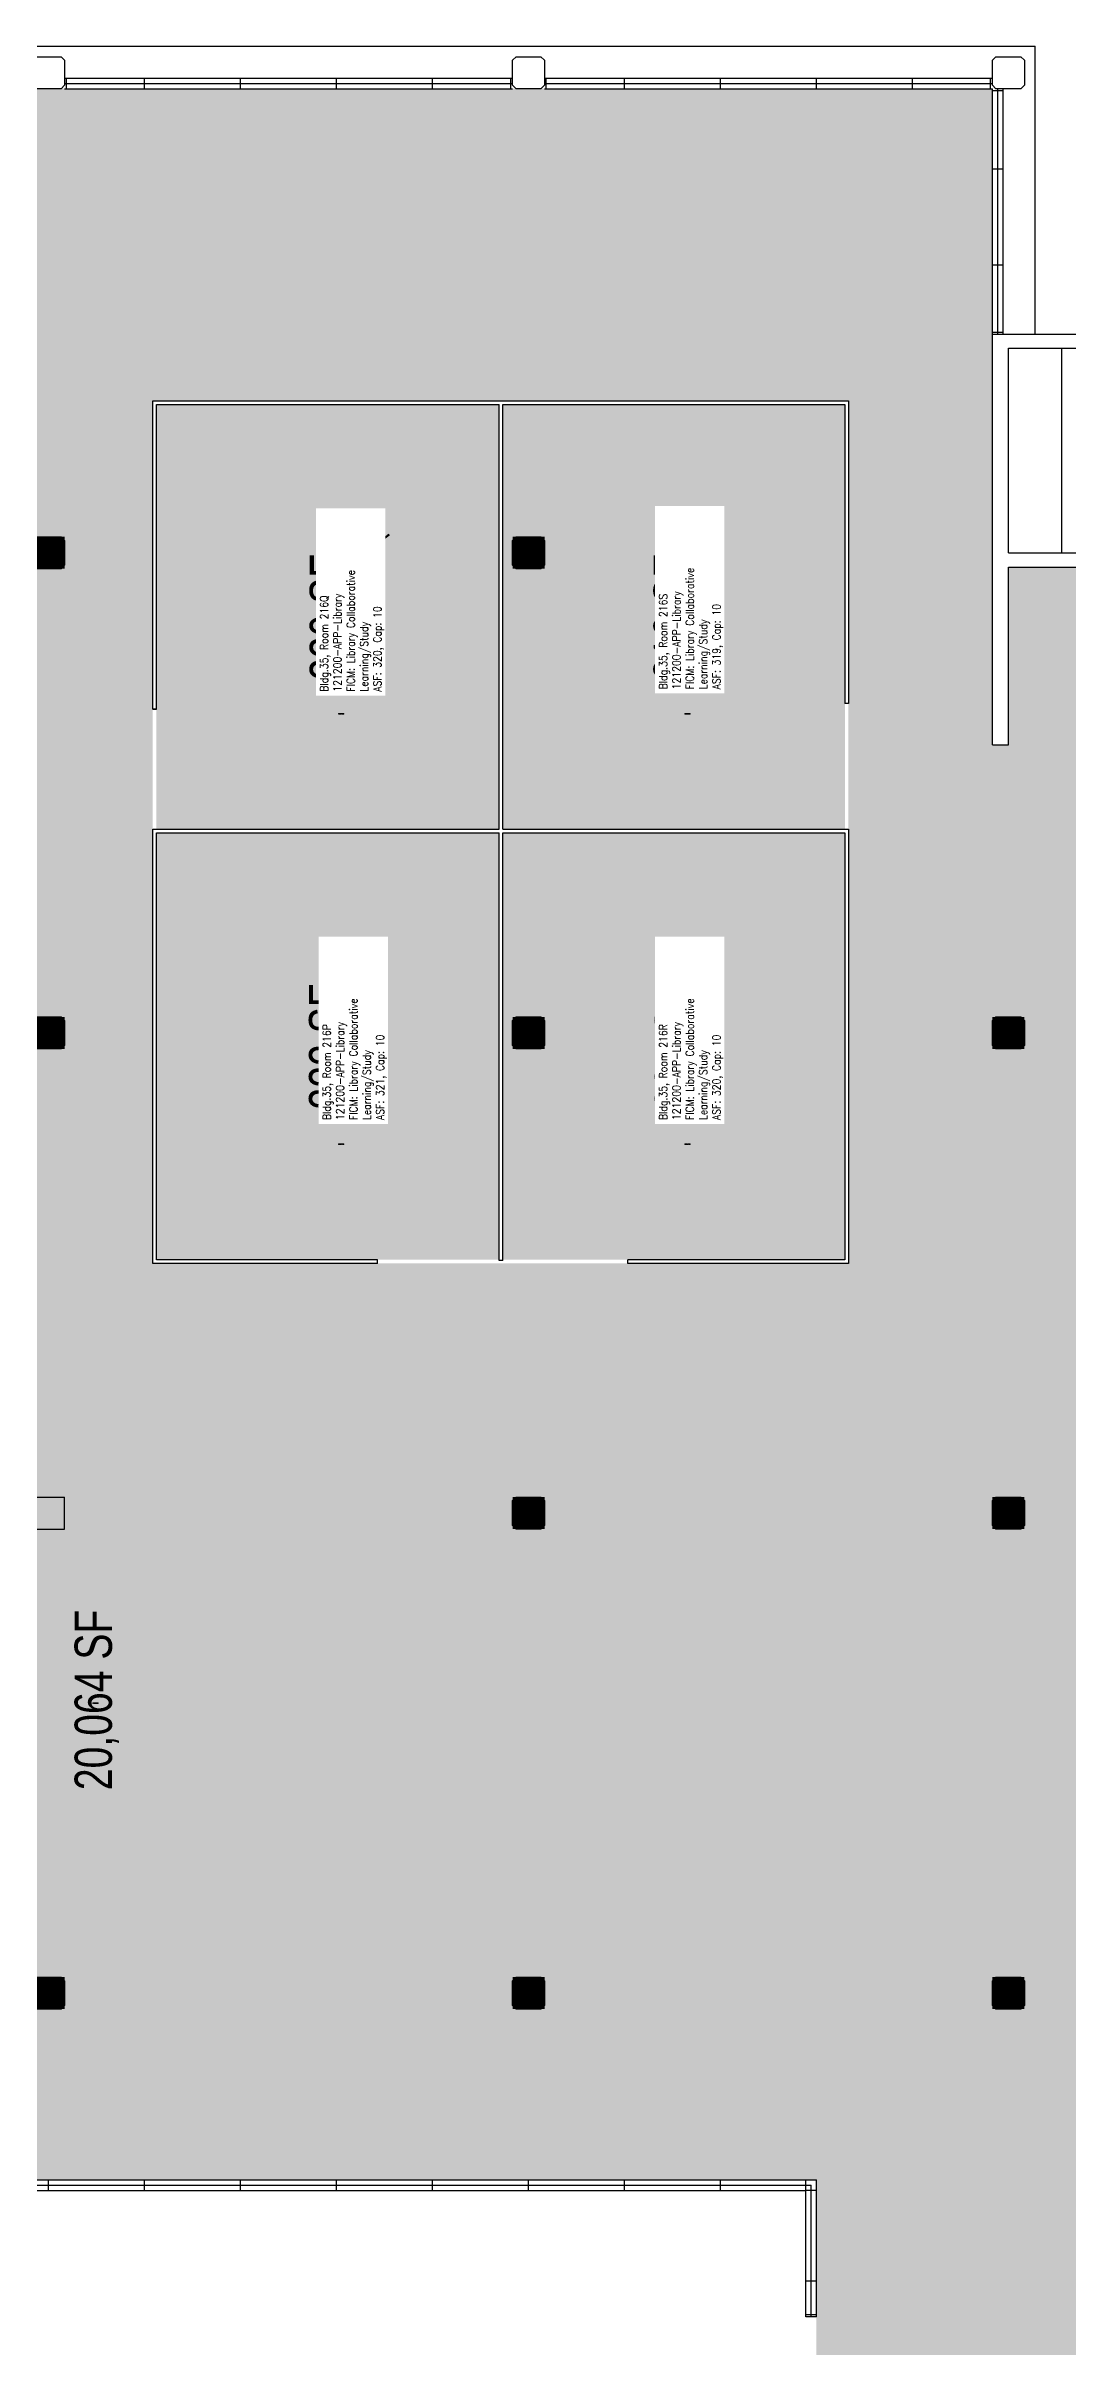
# Model space of a CAD drawing. Header units: inches. Extents: x -234 to 3525, y 0 to 2715.
# Drawn here: x 1889 to 2463, y 1421 to 2715 of the extents above; entities that cross this region are included whole.
import ezdxf
from ezdxf.enums import TextEntityAlignment as Align

# ---------------------------------------------------------------- set-up
doc = ezdxf.new("R2010")
doc.units = ezdxf.units.IN
doc.header["$LTSCALE"] = 10
doc.header["$MEASUREMENT"] = 0
doc.layers.get('0').update_dxf_attribs({"linetype": 'CONTINUOUS'})
for name, color, linetype in [('A-COL', 5, 'CONTINUOUS'), ('A-COL-PATT', 7, 'CONTINUOUS'), ('A-DOOR', 2, 'CONTINUOUS'), ('A-FLOR', 3, 'CONTINUOUS'), ('A-GLAZ', 1, 'CONTINUOUS'), ('A-GLAZ-SILL', 2, 'CONTINUOUS'), ('A-IDEN-RNUM', 7, 'CONTINUOUS'), ('A-IDEN-SNUM', 4, 'CONTINUOUS'), ('A-IDEN-VNUM', 4, 'CONTINUOUS'), ('A-ROOF', 2, 'CONTINUOUS'), ('A-WALL', 5, 'CONTINUOUS'), ('AREA-TEXT', 3, 'CONTINUOUS'), ('Rooms-Category-Color', 7, 'CONTINUOUS'), ('Rooms-College-Color', 7, 'CONTINUOUS'), ('Rooms-Department-Color', 7, 'CONTINUOUS'), ('Rooms-Division-Color', 7, 'CONTINUOUS'), ('Rooms-Information', 7, 'CONTINUOUS')]:
    doc.layers.add(name, color=color, linetype=linetype)
doc.styles.add('AREA', font='arial.ttf', dxfattribs={"width": 0.75, "height": 21})
doc.styles.add('ROOMSNUMBER', font='TXT.SHX', dxfattribs={"height": 0.03})
doc.styles.add('ROOMVNUMBER', font='simplex.shx', dxfattribs={"width": 0.85})

# ---------------------------------------------------------------- blocks, each defined once
blk = doc.blocks.new('COL')
at = {"layer": 'A-COL'}
blk.add_lwpolyline([(9, 7), (9, -7), (7, -9), (-7, -9), (-9, -7), (-9, 7), (-7, 9), (7, 9)], close=True, dxfattribs=at)
at = {"layer": 'A-COL-PATT', "const_width": 18}
blk.add_lwpolyline([(0, 9), (0, -9)], dxfattribs=at)

msp = doc.modelspace()

# ---------------------------------------------------------------- hatches: boundary and pattern name
at = {"layer": 'Rooms-Category-Color', "true_color": 0x99d7b2}
for points in [[(810, 1079.4), (810, 1620), (702, 1620), (702, 1623), (651, 1623), (651, 1793), (705, 1793), (705, 2256), (810, 2256), (810, 2422), (1080, 2422), (1080, 2322), (1089, 2322), (1089, 2554), (1359, 2554), (1359, 2691), (1620, 2691), (1620, 2515.4), (1435.5, 2515.4), (1435.5, 2030.4), (2340, 2030.4), (2340, 2515.4), (1948.6, 2515.4), (1948.6, 2030.4), (1826.9, 2030.4), (1826.9, 2515.4), (1620.1, 2515.4), (1620.1, 2691), (2421, 2691), (2421, 2322), (2430, 2322), (2430, 2422), (2700, 2422), (2700, 2322), (2709, 2322), (2709, 2691), (3231, 2691), (3231, 2163), (2967, 2163), (2967, 1635), (2808, 1635), (2808, 1893), (2515, 1893), (2515, 1853), (2521, 1853), (2521, 1458), (2808, 1458), (2808, 1627), (2961, 1627), (2961, 1611), (2979, 1611), (2979, 1621), (3231, 1621), (3231, 1611), (3249, 1611), (3249, 1621), (3339, 1621), (3339, 1095), (2963, 1095), (2963, 1343), (2709, 1343), (2709, 1359), (2691, 1359), (2691, 1341), (2695, 1341), (2695, 1089), (2691, 1089), (2691, 1071), (2700, 1071), (2700, 678), (2433, 678), (2433, 813), (2322, 813), (2322, 1515), (918, 1515), (918, 1401), (1077, 1401), (1077, 1353), (1023, 1353), (1023, 1326), (918, 1326), (918, 1158), (1029, 1158), (1029, 1239), (1188, 1239), (1188, 810), (1185, 810), (1185, 672), (1185.1, 543), (810, 543)], [(2143.5, 2274.5), (1950.6, 2274.5), (1950.6, 2513.4), (2143.5, 2513.4)], [(2145.5, 2274.5), (2338, 2274.5), (2338, 2513.4), (2145.5, 2513.4)], [(1950.6, 2032.4), (2143.5, 2032.4), (2143.5, 2272.5), (1950.6, 2272.5)], [(2338, 2032.4), (2145.5, 2032.4), (2145.5, 2272.5), (2338, 2272.5)]]:
    msp.add_hatch(color=253, dxfattribs=at).paths.add_polyline_path(points)
at = {"layer": 'Rooms-College-Color', "true_color": 0x80bc67}
for points in [[(810, 1079.4), (810, 1620), (702, 1620), (702, 1623), (651, 1623), (651, 1793), (705, 1793), (705, 2256), (810, 2256), (810, 2422), (1080, 2422), (1080, 2322), (1089, 2322), (1089, 2554), (1359, 2554), (1359, 2691), (1620, 2691), (1620, 2515.4), (1435.5, 2515.4), (1435.5, 2030.4), (2340, 2030.4), (2340, 2515.4), (1948.6, 2515.4), (1948.6, 2030.4), (1826.9, 2030.4), (1826.9, 2515.4), (1620.1, 2515.4), (1620.1, 2691), (2421, 2691), (2421, 2322), (2430, 2322), (2430, 2422), (2700, 2422), (2700, 2322), (2709, 2322), (2709, 2691), (3231, 2691), (3231, 2163), (2967, 2163), (2967, 1635), (2808, 1635), (2808, 1893), (2515, 1893), (2515, 1853), (2521, 1853), (2521, 1458), (2808, 1458), (2808, 1627), (2961, 1627), (2961, 1611), (2979, 1611), (2979, 1621), (3231, 1621), (3231, 1611), (3249, 1611), (3249, 1621), (3339, 1621), (3339, 1095), (2963, 1095), (2963, 1343), (2709, 1343), (2709, 1359), (2691, 1359), (2691, 1341), (2695, 1341), (2695, 1089), (2691, 1089), (2691, 1071), (2700, 1071), (2700, 678), (2433, 678), (2433, 813), (2322, 813), (2322, 1515), (918, 1515), (918, 1401), (1077, 1401), (1077, 1353), (1023, 1353), (1023, 1326), (918, 1326), (918, 1158), (1029, 1158), (1029, 1239), (1188, 1239), (1188, 810), (1185, 810), (1185, 672), (1185.1, 543), (810, 543)], [(2143.5, 2274.5), (1950.6, 2274.5), (1950.6, 2513.4), (2143.5, 2513.4)], [(2145.5, 2274.5), (2338, 2274.5), (2338, 2513.4), (2145.5, 2513.4)], [(1950.6, 2032.4), (2143.5, 2032.4), (2143.5, 2272.5), (1950.6, 2272.5)], [(2338, 2032.4), (2145.5, 2032.4), (2145.5, 2272.5), (2338, 2272.5)]]:
    msp.add_hatch(color=83, dxfattribs=at).paths.add_polyline_path(points)
at = {"layer": 'Rooms-Department-Color', "true_color": 0x62f98f}
for points in [[(810, 1079.4), (810, 1620), (702, 1620), (702, 1623), (651, 1623), (651, 1793), (705, 1793), (705, 2256), (810, 2256), (810, 2422), (1080, 2422), (1080, 2322), (1089, 2322), (1089, 2554), (1359, 2554), (1359, 2691), (1620, 2691), (1620, 2515.4), (1435.5, 2515.4), (1435.5, 2030.4), (2340, 2030.4), (2340, 2515.4), (1948.6, 2515.4), (1948.6, 2030.4), (1826.9, 2030.4), (1826.9, 2515.4), (1620.1, 2515.4), (1620.1, 2691), (2421, 2691), (2421, 2322), (2430, 2322), (2430, 2422), (2700, 2422), (2700, 2322), (2709, 2322), (2709, 2691), (3231, 2691), (3231, 2163), (2967, 2163), (2967, 1635), (2808, 1635), (2808, 1893), (2515, 1893), (2515, 1853), (2521, 1853), (2521, 1458), (2808, 1458), (2808, 1627), (2961, 1627), (2961, 1611), (2979, 1611), (2979, 1621), (3231, 1621), (3231, 1611), (3249, 1611), (3249, 1621), (3339, 1621), (3339, 1095), (2963, 1095), (2963, 1343), (2709, 1343), (2709, 1359), (2691, 1359), (2691, 1341), (2695, 1341), (2695, 1089), (2691, 1089), (2691, 1071), (2700, 1071), (2700, 678), (2433, 678), (2433, 813), (2322, 813), (2322, 1515), (918, 1515), (918, 1401), (1077, 1401), (1077, 1353), (1023, 1353), (1023, 1326), (918, 1326), (918, 1158), (1029, 1158), (1029, 1239), (1188, 1239), (1188, 810), (1185, 810), (1185, 672), (1185.1, 543), (810, 543)], [(2143.5, 2274.5), (1950.6, 2274.5), (1950.6, 2513.4), (2143.5, 2513.4)], [(2145.5, 2274.5), (2338, 2274.5), (2338, 2513.4), (2145.5, 2513.4)], [(1950.6, 2032.4), (2143.5, 2032.4), (2143.5, 2272.5), (1950.6, 2272.5)], [(2338, 2032.4), (2145.5, 2032.4), (2145.5, 2272.5), (2338, 2272.5)]]:
    msp.add_hatch(color=91, dxfattribs=at).paths.add_polyline_path(points)
at = {"layer": 'Rooms-Division-Color', "true_color": 0x62f98f}
for points in [[(810, 1079.4), (810, 1620), (702, 1620), (702, 1623), (651, 1623), (651, 1793), (705, 1793), (705, 2256), (810, 2256), (810, 2422), (1080, 2422), (1080, 2322), (1089, 2322), (1089, 2554), (1359, 2554), (1359, 2691), (1620, 2691), (1620, 2515.4), (1435.5, 2515.4), (1435.5, 2030.4), (2340, 2030.4), (2340, 2515.4), (1948.6, 2515.4), (1948.6, 2030.4), (1826.9, 2030.4), (1826.9, 2515.4), (1620.1, 2515.4), (1620.1, 2691), (2421, 2691), (2421, 2322), (2430, 2322), (2430, 2422), (2700, 2422), (2700, 2322), (2709, 2322), (2709, 2691), (3231, 2691), (3231, 2163), (2967, 2163), (2967, 1635), (2808, 1635), (2808, 1893), (2515, 1893), (2515, 1853), (2521, 1853), (2521, 1458), (2808, 1458), (2808, 1627), (2961, 1627), (2961, 1611), (2979, 1611), (2979, 1621), (3231, 1621), (3231, 1611), (3249, 1611), (3249, 1621), (3339, 1621), (3339, 1095), (2963, 1095), (2963, 1343), (2709, 1343), (2709, 1359), (2691, 1359), (2691, 1341), (2695, 1341), (2695, 1089), (2691, 1089), (2691, 1071), (2700, 1071), (2700, 678), (2433, 678), (2433, 813), (2322, 813), (2322, 1515), (918, 1515), (918, 1401), (1077, 1401), (1077, 1353), (1023, 1353), (1023, 1326), (918, 1326), (918, 1158), (1029, 1158), (1029, 1239), (1188, 1239), (1188, 810), (1185, 810), (1185, 672), (1185.1, 543), (810, 543)], [(2143.5, 2274.5), (1950.6, 2274.5), (1950.6, 2513.4), (2143.5, 2513.4)], [(2145.5, 2274.5), (2338, 2274.5), (2338, 2513.4), (2145.5, 2513.4)], [(1950.6, 2032.4), (2143.5, 2032.4), (2143.5, 2272.5), (1950.6, 2272.5)], [(2338, 2032.4), (2145.5, 2032.4), (2145.5, 2272.5), (2338, 2272.5)]]:
    msp.add_hatch(color=91, dxfattribs=at).paths.add_polyline_path(points)

# ---------------------------------------------------------------- linework, layer by layer
at = {"layer": 'A-DOOR'}
msp.add_lwpolyline([(2316, 1402.7, 1.5, 1.5, 0), (2280, 1402.7, 0, 0, 0), (2280, 1403.5, 0, 0, -0.414214), (2317.5, 1438, 0, 0, -0.414214)], format="xyseb", dxfattribs=at)
at = {"layer": 'A-FLOR'}
for points in [[(1948.6, 2342.1), (1948.6, 2515.4), (2340, 2515.4), (2340, 2345.2)], [(1950.6, 2342.1), (1950.6, 2513.4), (2143.5, 2513.4)], [(2143.5, 2274.5), (2143.5, 2513.4)], [(2145.5, 2513.4), (2338, 2513.4), (2338, 2345.2)], [(2145.5, 2274.5), (2145.5, 2513.4)], [(2340, 2345.2), (2338, 2345.2)], [(1948.6, 2342.1), (1950.6, 2342.1), (1948.6, 2342.1)], [(2075.1, 2030.4), (1948.6, 2030.4), (1948.6, 2274.5), (2143.5, 2274.5)], [(2075.1, 2032.4), (1950.6, 2032.4), (1950.6, 2272.5), (2143.5, 2272.5)], [(2143.5, 2032), (2143.5, 2272.5)], [(2145.5, 2274.5), (2340, 2274.5), (2340, 2030.4), (2215.9, 2030.4)], [(2145.5, 2032), (2145.5, 2272.5)], [(2145.5, 2272.5), (2338, 2272.5), (2338, 2032.4), (2215.9, 2032.4)], [(2075.1, 2030.4), (2075.1, 2032.4)], [(2145.5, 2032), (2143.5, 2032)], [(2215.9, 2030.4), (2215.9, 2032.4)]]:
    msp.add_lwpolyline(points, dxfattribs=at)
at = {"layer": 'A-GLAZ'}
for p, q in [((1899, 2694), (2151, 2694)), ((1900, 2691), (1900, 2697)), ((1944, 2691), (1944, 2697)), ((1998, 2691), (1998, 2697)), ((2052, 2691), (2052, 2697)), ((2106, 2691), (2106, 2697)), ((2150, 2691), (2150, 2697)), ((2169, 2694), (2421, 2694)), ((2170, 2691), (2170, 2697)), ((2214, 2691), (2214, 2697)), ((2268, 2691), (2268, 2697)), ((2322, 2691), (2322, 2697)), ((2376, 2691), (2376, 2697)), ((2420, 2691), (2420, 2697)), ((2421, 2690), (2427, 2690)), ((2424, 2553), (2424, 2691)), ((2421, 2646), (2427, 2646)), ((2421, 2592), (2427, 2592)), ((2421, 2554), (2427, 2554)), ((1890, 1509), (1890, 1515)), ((1944, 1509), (1944, 1515)), ((1998, 1509), (1998, 1515)), ((2052, 1509), (2052, 1515)), ((2106, 1509), (2106, 1515)), ((2160, 1509), (2160, 1515)), ((2214, 1509), (2214, 1515)), ((2268, 1509), (2268, 1515)), ((2316, 1509), (2316, 1515)), ((1767, 1512), (1890, 1512)), ((1890, 1512), (2160, 1512)), ((2160, 1512), (2319, 1512)), ((2322, 1509), (2316, 1509)), ((2319, 1438), (2319, 1512)), ((2322, 1458), (2316, 1458)), ((2322, 1439), (2316, 1439))]:
    msp.add_line(p, q, dxfattribs=at)
at = {"layer": 'A-GLAZ-SILL'}
for p, q in [((1899, 2697), (2151, 2697)), ((2169, 2697), (2421, 2697)), ((1899, 2691), (2151, 2691)), ((2169, 2691), (2421, 2691)), ((2421, 2553), (2421, 2691)), ((2427, 2553), (2427, 2691)), ((1767, 1515), (1890, 1515)), ((1890, 1515), (2160, 1515)), ((2160, 1515), (2322, 1515)), ((2322, 1438), (2322, 1515)), ((1767, 1509), (1890, 1509)), ((1890, 1509), (2160, 1509)), ((2160, 1509), (2316, 1509)), ((2316, 1438), (2316, 1509))]:
    msp.add_line(p, q, dxfattribs=at)
at = {"layer": 'A-ROOF'}
for p in [(1065, 2715), (2445, 2553)]:
    msp.add_line(p, (2445, 2715), dxfattribs=at)
at = {"layer": 'A-WALL'}
for p, q in [((2421, 2553), (2709, 2553)), ((2421, 2322), (2421, 2553)), ((2430, 2545), (2691, 2545)), ((2430, 2430), (2430, 2545)), ((2460, 2430), (2460, 2545)), ((2430, 2430), (2483, 2430)), ((2430, 2422), (2483, 2422)), ((2430, 2322), (2430, 2422)), ((2421, 2322), (2430, 2322)), ((1881, 1899), (1899, 1899)), ((1899, 1881), (1899, 1899)), ((1881, 1881), (1899, 1881)), ((2322, 1438), (2316, 1438))]:
    msp.add_line(p, q, dxfattribs=at)
for points in [[(1899, 2707), (1899, 2693), (1897, 2691), (1883, 2691), (1881, 2693), (1881, 2707), (1883, 2709), (1897, 2709)], [(2169, 2707), (2169, 2693), (2167, 2691), (2153, 2691), (2151, 2693), (2151, 2707), (2153, 2709), (2167, 2709)], [(2439, 2707), (2439, 2693), (2437, 2691), (2423, 2691), (2421, 2693), (2421, 2707), (2423, 2709), (2437, 2709)]]:
    msp.add_lwpolyline(points, close=True, dxfattribs=at)

# ---------------------------------------------------------------- block references
at = {"xscale": 0.9999999962747097, "yscale": 0.9999999962747097, "zscale": 0.9999999962747097}
for p in [(1890, 2430), (2160, 2430), (1890, 2160), (2160, 2160), (2430, 2160), (2160, 1890), (2430, 1890), (1890, 1620), (2160, 1620), (2430, 1620)]:
    msp.add_blockref('COL', p, dxfattribs=at)

# ---------------------------------------------------------------- texts
at = {"layer": 'A-IDEN-RNUM', "style": 'ROOMSNUMBER'}
for s, p in [('0216-Q0', (2054.6, 2339.5)), ('0216-S0', (2249.5, 2339.5)), ('0216-P0', (2054.6, 2097.4)), ('0216-R0', (2249.5, 2097.4)), ('0216-00', (1916.4, 1783.1))]:
    msp.add_text(s, height=0.36, rotation=360, dxfattribs=at).set_placement(p, align=Align.MIDDLE)
at = {"layer": 'A-IDEN-SNUM', "style": 'ROOMSNUMBER'}
for s, p in [('03500216Q0', (2054.6, 2339.5)), ('03500216S0', (2249.5, 2339.5)), ('03500216P0', (2054.6, 2097.4)), ('03500216R0', (2249.5, 2097.4)), ('0350021600', (1916.4, 1783.1))]:
    msp.add_text(s, height=0.36, rotation=360, dxfattribs=at).set_placement(p, align=Align.MIDDLE)
at = {"layer": 'A-IDEN-VNUM', "style": 'ROOMVNUMBER', "width": 0.85}
for s, p in [('216Q', (2064.4, 2397.8)), ('216S', (2253.8, 2397.8)), ('216P', (2064.4, 2155.7)), ('216R', (2253.8, 2155.7))]:
    msp.add_text(s, height=31.5, rotation=90, dxfattribs=at).set_placement(p, align=Align.MIDDLE)
at = {"layer": 'AREA-TEXT', "style": 'AREA', "width": 0.75}
for s, p in [('320 SF', (2047.4, 2393.9)), ('319 SF', (2240.9, 2393.9)), ('322 SF', (2047, 2152.4)), ('321 SF', (2241.7, 2152.4)), ('20,064 SF', (1915.1, 1784.9))]:
    msp.add_text(s, height=21, rotation=90, dxfattribs=at).set_placement(p, align=Align.MIDDLE_CENTER)

# ---------------------------------------------------------------- next in the draw order: texts
at = {"layer": 'Rooms-Information', "char_height": 4.5, "width": 100.8, "attachment_point": 7, "rotation": 90, "style": 'ROOMVNUMBER', "bg_fill": 3, "box_fill_scale": 1.5, "bg_fill_color": 256, "bg_fill_true_color": 13158600, "bg_fill_transparency": 0}
for s, insert in [('Bldg.35, Room 216Q^M^J121200-APP-Library^M^JFICM: Library Collaborative Learning/Study^M^JASF: 320, Cap: 10', (2078.7, 2351.9)), ('Bldg.35, Room 216S^M^J121200-APP-Library^M^JFICM: Library Collaborative Learning/Study^M^JASF: 319, Cap: 10', (2269.5, 2353.2)), ('Bldg.35, Room 216P^M^J121200-APP-Library^M^JFICM: Library Collaborative Learning/Study^M^JASF: 321, Cap: 10', (2080.2, 2111)), ('Bldg.35, Room 216R^M^J121200-APP-Library^M^JFICM: Library Collaborative Learning/Study^M^JASF: 320, Cap: 10', (2269.5, 2111))]:
    msp.add_mtext(s, dxfattribs=dict(at, insert=insert))

doc.saveas('drawing.dxf')
